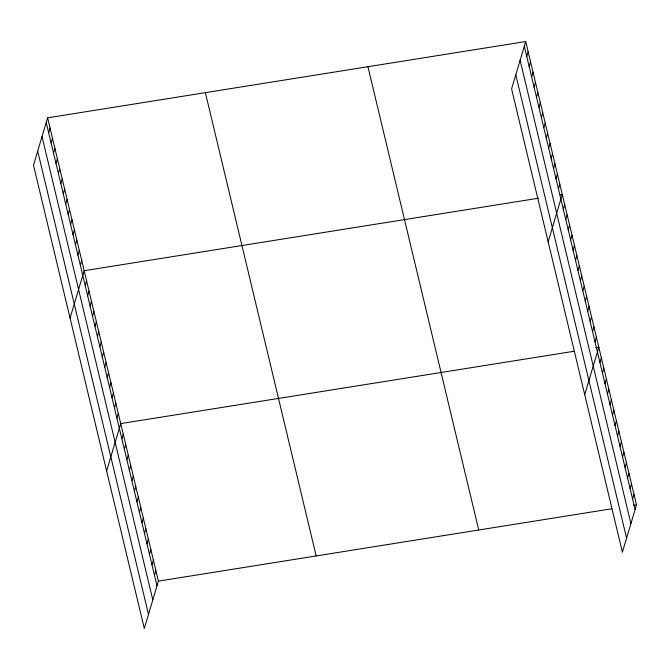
<?xml version="1.0" encoding="UTF-8"?>
<svg xmlns="http://www.w3.org/2000/svg" width="670" height="670" viewBox="0 0 670 670"><rect width="100%" height="100%" fill="white"/><g stroke="black" fill="none" stroke-linecap="round" stroke-linejoin="round"><path stroke-width="1" d="M47.612 117.828L33.5 165.163L144.293 628.46L158.405 581.116L47.612 117.828L525.707 41.54L636.5 504.837L622.388 552.172L511.595 88.884L525.707 41.54M48.65 132.71L50.049 128.02M51.087 142.903L52.486 138.213M53.525 153.095L54.923 148.405M55.962 163.287L57.36 158.597M58.399 173.48L59.798 168.79M60.836 183.672L62.235 178.982M63.273 193.864L64.672 189.174M65.71 204.057L67.109 199.367M68.147 214.249L69.546 209.559M70.585 224.442L71.983 219.752M73.022 234.634L74.429 229.944M75.459 244.826L76.866 240.136M77.896 255.019L79.303 250.329M80.341 265.211L81.74 260.521M70.065 318.049L84.177 270.714L538.705 198.186M85.216 285.596L86.614 280.906M87.653 295.788L89.051 291.098M90.09 305.981L91.489 301.291M92.527 316.173L93.926 311.483M94.964 326.365L96.363 321.675M97.401 336.558L98.8 331.868M99.838 346.75L101.237 342.06M102.276 356.942L103.674 352.253M104.713 367.135L106.111 362.445M107.15 377.327L108.548 372.637M109.587 387.52L110.986 382.83M112.024 397.712L113.423 393.022M114.461 407.904L115.86 403.214M116.898 418.097L118.297 413.407M106.622 470.943L120.734 423.599L574.24 351.239M121.848 438.791L123.246 434.101M124.36 449.294L125.759 444.604M126.873 459.796L128.272 455.106M129.385 470.298L130.784 465.608M131.889 480.8L133.288 476.102M134.402 491.303L135.801 486.604M136.915 501.805L138.313 497.106M139.427 512.307L140.826 507.609M141.939 522.809L143.338 518.111M144.452 533.303L145.851 528.613M146.964 543.806L148.363 539.115M149.469 554.308L150.867 549.618M151.981 564.81L153.38 560.12M154.494 575.312L155.892 570.622M526.746 56.422L528.144 51.732M529.183 66.615L530.581 61.925M531.62 76.807L533.019 72.117M534.057 87.008L535.456 82.309M536.494 97.2L537.893 92.502M538.931 107.393L540.33 102.694M541.368 117.585L542.767 112.887M543.806 127.777L545.204 123.079M546.243 137.97L547.641 133.271M548.68 148.162L550.078 143.464M551.117 158.355L552.516 153.656M553.554 168.547L554.961 163.849M555.991 178.739L557.398 174.041M558.437 188.932L559.835 184.233M548.16 241.77L562.272 194.426L560.221 194.752M563.311 209.316L564.71 204.618M565.748 219.509L567.147 214.81M568.185 229.701L569.584 225.003M570.622 239.894L572.021 235.195M573.059 250.086L574.458 245.388M575.496 260.278L576.895 255.58M577.934 270.471L579.332 265.772M580.371 280.663L581.769 275.965M582.808 290.855L584.207 286.157M585.245 301.048L586.644 296.349M587.682 311.24L589.081 306.542M590.119 321.433L591.518 316.734M592.556 331.625L593.955 326.927M594.994 341.817L596.392 337.119M584.717 394.655L598.829 347.311L595.756 347.805M599.943 362.512L601.342 357.814M602.456 373.014L603.854 368.316M604.968 383.516L606.367 378.818M607.481 394.01L608.879 389.32M609.985 404.512L611.383 399.822M612.497 415.015L613.896 410.325M615.01 425.517L616.408 420.827M617.522 436.019L618.921 431.329M620.035 446.522L621.433 441.823M622.547 457.024L623.946 452.325M625.051 467.526L626.458 462.828M627.564 478.028L628.962 473.33M630.076 488.531L631.475 483.832M632.589 499.024L633.988 494.334M158.405 581.116L611.911 508.756M633.426 505.322L636.5 504.837M524.308 46.23L635.101 509.527M520.113 60.308L630.906 523.605M515.791 74.805L626.584 538.102M367.939 66.715L478.732 530.012M205.38 92.653L316.173 555.949M46.213 122.518L157.006 585.815M42.017 136.588L152.81 599.885M37.696 151.093L148.489 614.39"/></g></svg>
